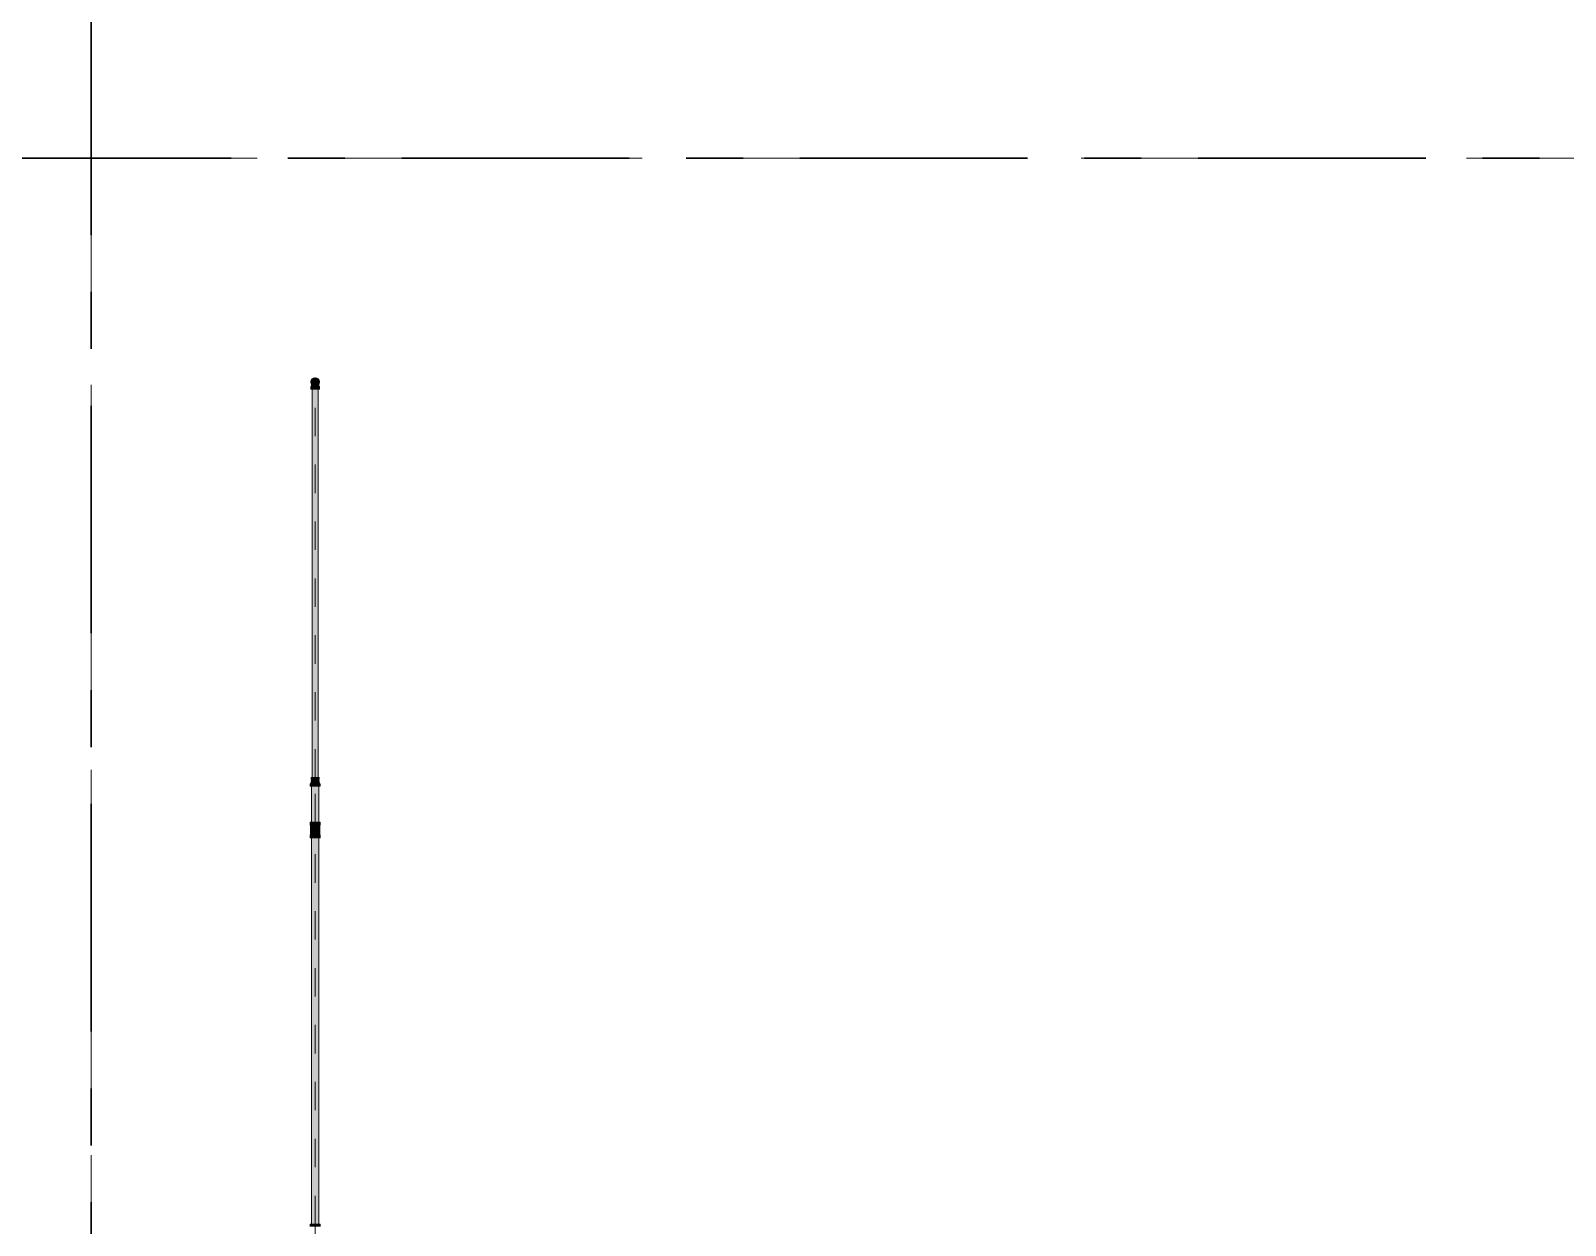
# Model space of a CAD drawing. Header units: millimetres. Extents: x -4000 to 187956, y -58990 to 162485.
# Drawn here: x 12662 to 21227, y 105494 to 112161 of the extents above; entities that cross this region are included whole.
import ezdxf

# ---------------------------------------------------------------- set-up
doc = ezdxf.new("R2010")
doc.units = ezdxf.units.MM
for name, pattern in [('Dash 1_16_', [317.5, 158.75, -158.75]), ('Grid Line', [2222.5, 1270, -317.5, 317.5, -317.5]), ('Grid Line 12_5mm', [2150, 1250, -300, 300, -300])]:
    doc.linetypes.add(name, pattern=pattern)
for name, color, linetype, lineweight in [('F-SPRN', 3, 'Continuous', 9), ('P-PIPE', 3, 'Continuous', 9), ('P-PIPE-CNTR', 3, 'Continuous', 9), ('S-GRID', 1, 'Continuous', 30)]:
    doc.layers.add(name, color=color, linetype=linetype, lineweight=lineweight)

# ---------------------------------------------------------------- blocks, each defined once
blk = doc.blocks.new('CMF2_NHAXUONG_A_rvt-1-FFS - TANG 1')
at = {"layer": 'S-GRID', "linetype": 'Grid Line 12_5mm', "lineweight": 9}
for p, q in [((13000, 161185.2), (13000, -16487.4)), ((13000, 161185.2), (13000, -16487.4)), ((-824.3, 111450), (183641.1, 111450))]:
    blk.add_line(p, q, dxfattribs=at)
blk = doc.blocks.new('Sprinkler_Up - DN20-V52-FFS - TANG 1')
at = {"layer": 'F-SPRN', "transparency": 33554534}
for points in [[(-13.5, 0), (-3.9, 0.7), (-1.7, 2.9), (-1.2, 3.5), (-0.6, 4), (0.6, 4), (1.2, 3.5), (1.7, 2.9), (4.6, 0), (22.2, 0), (18, 13.1), (6.9, 21.2), (-6.9, 21.2), (-18, 13.1), (-22.2, 0)], [(0, -21.2), (6.9, -21.2), (18, -13.1), (22.2, 0), (3.9, -0.7), (1.7, -2.9), (1.2, -3.5), (0.6, -4), (-0.6, -4), (-1.2, -3.5), (-1.7, -2.9), (-4.6, 0), (-22.2, 0), (-18, -13.1), (-6.9, -21.2)], [(0, -16.7), (4.3, -16.1), (11.8, -11.8), (16.1, -4.3), (16.1, 4.3), (11.8, 11.8), (8.3, 14.4), (0, 16.7), (-4.3, 16.1), (-11.8, 11.8), (-16.1, 4.3), (-16.1, -4.3), (-11.8, -11.8), (-8.3, -14.4)], [(0, -15.6), (7.8, -13.5), (13.5, -7.8), (15.1, -4), (15.1, 4), (13.5, 7.8), (7.8, 13.5), (0, 15.6), (-7.8, 13.5), (-11, 11), (-15.1, 4), (-15.1, -4), (-11, -11), (-7.8, -13.5)], [(-10.9, -5.5), (-10.9, 5.4), (-14.5, 5.4), (-14.5, -5.5)], [(-7.7, -5.5), (-7.7, 5.4), (-10.9, 5.4), (-10.9, -5.5)], [(0, -5.5), (0, 5.4), (-7.7, 5.4), (-7.7, -5.5)], [(0, 0), (5.7, 0), (2.9, 4.9), (-2.9, 4.9), (-5.7, 0)], [(-2.9, -4.9), (2.9, -4.9), (5.7, 0), (-5.7, 0)], [(-4.6, 0), (4.6, 0), (0, 4.6)], [(0, -4.6), (4.6, 0), (-4.6, 0)], [(0, -2.6), (1.3, 0), (-1.8, 0)], [(-1.3, 0), (1.8, 0), (0, 2.6)], [(7.7, -5.5), (7.7, 5.4), (0, 5.4), (0, -5.5)], [(10.9, -5.5), (10.9, 5.4), (7.7, 5.4), (7.7, -5.5)], [(14.5, -5.5), (14.5, 5.4), (10.9, 5.4), (10.9, -5.5)]]:
    blk.add_hatch(color=1, dxfattribs=at).paths.add_polyline_path(points)
at = {"layer": 'F-SPRN', "color": 1}
for p, q in [((-11.5, 5.4), (-14.5, 5.4)), ((-14.5, 5.4), (-11.3, 5.4)), ((-14.5, 5.4), (-14.5, 3.7)), ((-14.5, 3.3), (-14.5, 0)), ((-11.5, 5.4), (-11.5, 4)), ((-10.9, 1.9), (-10.9, 3.6)), ((-10.8, 5.4), (-8, 5.4)), ((-8.1, 5.4), (-10.8, 5.4)), ((-8.1, 5.4), (-8.1, 2.8)), ((-8.1, 2.5), (-8.1, 0.7)), ((-7.7, 4.8), (-7.7, 2.7)), ((-7.7, 4.8), (-7.7, 2.7)), ((-7.7, 2.1), (-7.7, 0.5)), ((-7.7, 2.1), (-7.7, 0.5)), ((-6.7, 5.4), (-4.7, 5.4)), ((-5.8, 3.8), (-5.8, 2.2)), ((-2.1, 0), (-2.1, 0)), ((-2.1, 0), (-2.1, -0.1)), ((-0.5, 2), (-0.6, 2)), ((-0.6, 2), (-0.6, 2)), ((0, 2.1), (-0.1, 2.1)), ((2.1, 0), (2.1, 0.1)), ((2.1, 0), (2.1, 0)), ((4.7, 5.4), (6.5, 5.4)), ((7.7, 5.4), (10.8, 5.4)), ((7.7, 5.2), (7.7, 2.7)), ((7.7, 5.2), (7.7, 2.7)), ((7.7, 2.3), (7.7, 0.5)), ((7.7, 2.3), (7.7, 0.5)), ((10.8, 5.4), (8.1, 5.4)), ((8.1, 5.4), (8.1, 2.8)), ((8.1, 2.5), (8.1, 0.4)), ((10.9, 5.4), (14.5, 5.4)), ((10.9, 3.6), (10.9, 0.2)), ((14.5, 5.4), (11.5, 5.4)), ((11.5, 5.4), (11.5, 4)), ((11.5, 3), (11.5, 0.2)), ((14.5, 5.4), (14.5, -5.5)), ((-14.5, -1.3), (-14.5, -3.7)), ((-11.1, -5.5), (-14.5, -5.5)), ((-14.5, -5.5), (-11.5, -5.5)), ((-10.9, -2.6), (-10.9, -1.3)), ((-10.8, -5.5), (-8.1, -5.5)), ((-7.8, -5.5), (-10.8, -5.5)), ((-8.1, -4.2), (-8.1, -5.5)), ((-7.7, -2.7), (-7.7, -4)), ((-7.7, -2.7), (-7.7, -4)), ((-7, -5.5), (-5.8, -5.5)), ((-4.8, -5.5), (-7, -5.5)), ((-5.8, -2.3), (-5.8, -3.8)), ((0, -2.1), (0.1, -2.1)), ((7, -5.5), (4.8, -5.5)), ((5.8, -2.2), (5.8, -3.8)), ((5.8, -5.5), (7, -5.5)), ((7.7, -0.5), (7.7, -2.3)), ((7.7, -0.5), (7.7, -2.3)), ((7.7, -2.7), (7.7, -5.4)), ((7.7, -2.7), (7.7, -5.4)), ((10.8, -5.5), (7.7, -5.5)), ((8.1, -0.4), (8.1, -2.5)), ((8.1, -2.8), (8.1, -5.5)), ((8.1, -5.5), (10.8, -5.5)), ((10.9, -0.2), (10.9, -3.6)), ((14.5, -5.5), (10.9, -5.5)), ((11.5, -0.2), (11.5, -3)), ((11.5, -4), (11.5, -5.5)), ((11.5, -5.5), (14.5, -5.5))]:
    blk.add_line(p, q, dxfattribs=at)
at = {"layer": 'F-SPRN', "color": 1, "flags": 128}
for points in [[(-0.6, 2), (-0.7, 2), (-0.8, 1.9), (-0.9, 1.9), (-0.9, 1.9), (-1, 1.8), (-1.1, 1.8), (-1.2, 1.7), (-1.2, 1.7), (-1.3, 1.6), (-1.4, 1.6), (-1.4, 1.5), (-1.5, 1.5), (-1.5, 1.4), (-1.6, 1.3), (-1.6, 1.3), (-1.7, 1.2), (-1.7, 1.1), (-1.8, 1.1), (-1.8, 1), (-1.9, 0.9), (-1.9, 0.8), (-1.9, 0.8), (-2, 0.7), (-2, 0.6), (-2, 0.5), (-2, 0.5), (-2, 0.4), (-2.1, 0.3), (-2.1, 0.2), (-2.1, 0.1), (-2.1, 0)], [(-0.1, 2.1), (-0.1, 2.1), (-0.2, 2.1), (-0.3, 2.1), (-0.4, 2), (-0.5, 2)], [(2.1, 0.1), (2.1, 0.2), (2.1, 0.2), (2.1, 0.3), (2, 0.4), (2, 0.5), (2, 0.6), (2, 0.7), (1.9, 0.7), (1.9, 0.8), (1.9, 0.9), (1.8, 1), (1.8, 1), (1.8, 1.1), (1.7, 1.2), (1.7, 1.2), (1.6, 1.3), (1.6, 1.4), (1.5, 1.4), (1.4, 1.5), (1.4, 1.5), (1.3, 1.6), (1.3, 1.7), (1.2, 1.7), (1.1, 1.7), (1.1, 1.8), (1, 1.8), (0.9, 1.9), (0.8, 1.9), (0.8, 1.9), (0.7, 2), (0.6, 2), (0.5, 2), (0.4, 2), (0.4, 2), (0.3, 2.1), (0.2, 2.1), (0.1, 2.1), (0, 2.1)], [(-2.1, -0.1), (-2.1, -0.2), (-2.1, -0.2), (-2.1, -0.3)], [(-2.1, -0.3), (-2, -0.4), (-2, -0.5), (-2, -0.6), (-2, -0.7), (-1.9, -0.7), (-1.9, -0.8), (-1.9, -0.9), (-1.8, -1), (-1.8, -1), (-1.8, -1.1), (-1.7, -1.2), (-1.7, -1.2), (-1.6, -1.3), (-1.6, -1.4), (-1.5, -1.4), (-1.4, -1.5), (-1.4, -1.5), (-1.3, -1.6), (-1.3, -1.7), (-1.2, -1.7), (-1.1, -1.7), (-1.1, -1.8), (-1, -1.8), (-0.9, -1.9), (-0.8, -1.9), (-0.8, -1.9), (-0.7, -2), (-0.6, -2), (-0.5, -2), (-0.4, -2), (-0.4, -2), (-0.3, -2.1), (-0.2, -2.1), (-0.1, -2.1), (0, -2.1)], [(0.1, -2.1), (0.1, -2.1), (0.2, -2.1), (0.3, -2.1), (0.4, -2), (0.5, -2), (0.6, -2), (0.6, -2), (0.7, -2), (0.8, -1.9), (0.9, -1.9), (0.9, -1.9), (1, -1.8), (1.1, -1.8), (1.2, -1.7), (1.2, -1.7), (1.3, -1.6), (1.4, -1.6), (1.4, -1.5), (1.5, -1.5), (1.5, -1.4), (1.6, -1.3), (1.6, -1.3), (1.7, -1.2), (1.7, -1.1), (1.8, -1.1), (1.8, -1), (1.9, -0.9), (1.9, -0.8), (1.9, -0.8), (2, -0.7), (2, -0.6), (2, -0.5), (2, -0.5), (2, -0.4), (2.1, -0.3), (2.1, -0.2), (2.1, -0.1), (2.1, 0)]]:
    blk.add_lwpolyline(points, dxfattribs=at)
at = {"layer": 'F-SPRN', "color": 1}
for radius, start, end in [(22.2, 360, 180), (21.9, 165.67731, 179.2615), (21.9, 144.76984, 164.81509), (21.9, 126.69417, 143.27011), (16.7, 167.68021, 180), (16.7, 167.68021, 180), (16.7, 155.38786, 164.96934), (16.7, 155.38786, 164.96934), (15.6, 166.42653, 180), (15.6, 166.42653, 180), (15.6, 150.94093, 165), (15.6, 159.61394, 165), (16.7, 136.72135, 149.93102), (16.7, 136.72135, 149.93102), (15.6, 150.94093, 156.38455), (15.6, 138.42141, 150), (15.6, 138.42141, 150), (21.9, 108.26214, 125.75069), (16.7, 121.41808, 130.57514), (16.7, 121.41808, 130.57514), (15.6, 120.52623, 133.2078), (15.6, 120.52623, 133.2078), (16.7, 106.59952, 120), (16.7, 106.59952, 120), (15.6, 114.43632, 119.98126), (15.6, 114.43632, 119.98126), (21.9, 99.348, 107.90102), (4.63, 155.78319, 180), (4.63, 155.78319, 180), (16.7, 96.41428, 105), (16.7, 96.41428, 105), (4.63, 109.01924, 138.27027), (4.63, 109.01924, 138.27027), (21.9, 90.14502, 98.85032), (15.6, 95.57619, 100.68426), (15.6, 95.57619, 100.68426), (2.56, 109.01924, 168.82781), (2.56, 109.01924, 168.82781), (2.04, 109.01924, 180), (16.7, 83.06841, 90), (16.7, 83.06841, 90), (4.63, 17.95923, 90), (4.63, 17.95923, 90), (3.81, 57.05771, 90), (2.56, 14.55988, 90), (2.56, 14.55988, 90), (2.04, 10.47029, 90), (21.9, 72.55828, 89.46239), (15.6, 75.57295, 80.58917), (15.6, 75.57295, 80.58917), (3.81, 16.16047, 43.83585), (15.6, 67.56142, 74.5481), (15.6, 67.56142, 74.5481), (16.7, 60, 75), (16.7, 60, 75), (15.6, 60.01874, 65.56368), (15.6, 60.01874, 65.56368), (21.9, 54.24931, 71.73786), (15.6, 46.7922, 60), (15.6, 46.7922, 60), (16.7, 49.42486, 58.58192), (16.7, 49.42486, 58.58192), (15.6, 30, 41.57859), (15.6, 30, 41.57859), (16.7, 30, 43.27865), (16.7, 30, 43.27865), (21.9, 36.72989, 53.30583), (15.6, 23.61545, 29.56463), (15.6, 15, 29.56463), (15.6, 15, 20.38606), (16.7, 15, 24.61214), (16.7, 15, 24.61214), (15.6, 360, 13.66176), (15.6, 0, 13.66176), (16.7, 360, 12.31979), (16.7, 0, 12.31979), (21.9, 15.18491, 35.23016), (21.9, 0.7385, 14.32269), (22.2, 180, 360), (21.9, 180.7385, 194.32269), (21.9, 195.18491, 215.23016), (21.9, 216.72989, 233.30583), (16.7, 180, 192.31979), (16.7, 180, 192.31979), (16.7, 195.03066, 204.61214), (16.7, 195.03066, 204.61214), (15.6, 181.90822, 193.66176), (15.6, 181.90822, 193.66176), (15.6, 197.33389, 209.56463), (15.6, 197.33389, 209.56463), (16.7, 210.06898, 223.27865), (16.7, 210.06898, 223.27865), (15.6, 212.54719, 221.57859), (15.6, 212.54719, 221.57859), (21.9, 234.24931, 251.73786), (16.7, 229.42486, 238.58192), (16.7, 229.42486, 238.58192), (15.6, 233.79501, 240), (15.6, 233.79501, 240), (16.7, 240, 255), (16.7, 240, 255), (15.6, 240.01874, 254.5481), (15.6, 240.01874, 254.5481), (21.9, 252.55828, 269.46239), (4.63, 197.95923, 0), (4.63, 197.95923, 270), (15.6, 255, 267.63996), (15.6, 255, 267.63996), (3.81, 196.16047, 360), (2.56, 191.16773, 0), (2.56, 191.16773, 360), (2.04, 190.47029, 0), (16.7, 263.06841, 270), (16.7, 263.06841, 270), (4.63, 270, 360), (21.9, 270.14502, 278.85032), (15.6, 275.57619, 280.68426), (15.6, 275.57619, 280.68426), (16.7, 276.41428, 285), (16.7, 276.41428, 285), (21.9, 279.348, 287.90102), (16.7, 286.59952, 300), (16.7, 286.59952, 300), (15.6, 294.43632, 299.98126), (15.6, 294.43632, 299.98126), (21.9, 288.26214, 305.75069), (15.6, 300, 313.2078), (15.6, 300, 313.2078), (16.7, 301.41808, 310.57514), (16.7, 301.41808, 310.57514), (15.6, 318.42141, 330), (15.6, 318.42141, 330), (16.7, 316.72135, 330), (16.7, 316.72135, 330), (21.9, 306.69417, 323.27011), (15.6, 330.43537, 345), (15.6, 330.43537, 336.38455), (15.6, 339.61394, 345), (15.6, 346.33824, 360), (15.6, 346.33824, 360), (16.7, 335.38786, 345), (16.7, 335.38786, 345), (16.7, 347.68021, 360), (16.7, 347.68021, 360), (21.9, 324.76984, 344.81509), (21.9, 345.67731, 359.2615)]:
    blk.add_arc((0, 0), radius, start, end, dxfattribs=at)
blk = doc.blocks.new('Steel_Elbow_Threaded_HoaPhat - Standard-V53-FFS - TANG 1')
at = {"layer": 'P-PIPE', "lineweight": 13, "transparency": 33554534}
for points in [[(14250, 110176.1), (14256.2, 110176.9), (14262.1, 110179.3), (14267.1, 110183.2), (14270.9, 110188.2), (14273.3, 110194), (14274.1, 110200.2), (14273.3, 110206.5), (14270.9, 110212.3), (14267.1, 110217.3), (14262.1, 110221.1), (14256.2, 110223.5), (14250, 110224.3), (14243.8, 110223.5), (14237.9, 110221.1), (14233, 110217.3), (14229.1, 110212.3), (14226.7, 110206.5), (14225.9, 110200.2), (14226.7, 110194), (14229.1, 110188.2), (14233, 110183.2), (14237.9, 110179.3), (14243.8, 110176.9)], [(14226.7, 110159.7), (14250, 110159.7), (14250, 110174.8), (14225.9, 110174.8), (14225.9, 110159.7)], [(14274.1, 110159.7), (14273.3, 110174.8), (14250, 110174.8), (14250, 110159.7), (14273.3, 110159.7)]]:
    blk.add_hatch(color=1, dxfattribs=at).paths.add_polyline_path(points)
h = blk.add_hatch(color=1, dxfattribs=at)
h.paths.add_polyline_path([(14233.1, 110185), (14230.5, 110189.6), (14231.4, 110185.7)])
h.paths.add_polyline_path([(14230.4, 110174.8), (14250, 110174.8), (14250, 110179.1), (14242.8, 110180.4), (14244.1, 110178.4), (14236.6, 110183.2), (14232.6, 110187.2), (14233.8, 110182.1), (14231.4, 110185.7), (14229.1, 110191.7), (14229.4, 110183.1), (14230.5, 110183.5), (14230.6, 110179.4), (14229.3, 110179.1)])
h = blk.add_hatch(color=1, dxfattribs=at)
h.paths.add_polyline_path([(14257.2, 110180.4), (14259.7, 110180.3), (14255.9, 110178.4)])
h.paths.add_polyline_path([(14268.3, 110174.8), (14269.7, 110178.6), (14269.9, 110186), (14270.2, 110190.2), (14268.8, 110189.6), (14262.8, 110182.7), (14257.2, 110180.4), (14250, 110179.1), (14250, 110174.8), (14266, 110174.8)])
h.paths.add_polyline_path([(14265.7, 110183.6), (14266.1, 110185.8), (14268.2, 110186.5)])
at = {"layer": 'P-PIPE', "color": 20, "lineweight": 13}
for p, q in [((14225.9, 110174.8), (14225.9, 110159.7)), ((14230.3, 110174.8), (14225.9, 110174.8)), ((14250, 110174.8), (14225.9, 110174.8)), ((14225.9, 110159.7), (14233, 110159.7)), ((14225.9, 110159.7), (14250, 110159.7)), ((14228.9, 110200.2), (14228.9, 110200.2)), ((14228.9, 110193), (14228.9, 110193.7)), ((14228.9, 110192.3), (14228.9, 110193)), ((14228.9, 110189.2), (14228.9, 110190)), ((14228.9, 110188.3), (14228.9, 110189.2)), ((14228.9, 110174.8), (14242.8, 110174.8)), ((14229, 110202.8), (14229.1, 110203.6)), ((14229.5, 110205.3), (14229.7, 110206.1)), ((14230.1, 110174.8), (14231.7, 110174.8)), ((14233, 110174.8), (14230.3, 110174.8)), ((14231.7, 110174.8), (14232.8, 110174.8)), ((14233, 110212.9), (14233.6, 110213.5)), ((14233.8, 110174.8), (14236.4, 110174.8)), ((14233.8, 110159.7), (14237.9, 110159.7)), ((14242.7, 110174.8), (14234, 110174.8)), ((14234.7, 110214.8), (14235.3, 110215.4)), ((14236.4, 110174.8), (14242.8, 110174.8)), ((14236.5, 110216.5), (14237.2, 110217.1)), ((14237.2, 110217.1), (14237.9, 110217.6)), ((14238.2, 110159.7), (14250, 110159.7)), ((14239.3, 110218.5), (14240, 110218.9)), ((14241.6, 110219.6), (14242.3, 110219.9)), ((14242.3, 110219.9), (14243.1, 110220.2)), ((14243.7, 110174.8), (14250, 110174.8)), ((14243.7, 110174.8), (14250, 110174.8)), ((14250, 110174.8), (14243.8, 110174.8)), ((14249.8, 110221.4), (14250, 110221.4)), ((14256.2, 110174.8), (14250, 110174.8)), ((14274.1, 110174.8), (14250, 110174.8)), ((14250, 110174.8), (14256.3, 110174.8)), ((14250, 110174.8), (14256.3, 110174.8)), ((14250, 110159.7), (14261.8, 110159.7)), ((14250, 110159.7), (14274.1, 110159.7)), ((14252.5, 110221.2), (14253.4, 110221.1)), ((14257.2, 110174.8), (14263.6, 110174.8)), ((14257.2, 110174.8), (14271.2, 110174.8)), ((14266, 110174.8), (14257.3, 110174.8)), ((14261.2, 110218.1), (14261.9, 110217.7)), ((14262.1, 110159.7), (14266.2, 110159.7)), ((14263.6, 110174.8), (14266.2, 110174.8)), ((14264.6, 110215.6), (14265.2, 110215)), ((14266.3, 110213.7), (14266.8, 110213)), ((14266.8, 110213), (14267.3, 110212.4)), ((14268.5, 110174.8), (14267.1, 110174.8)), ((14267.1, 110159.7), (14274.1, 110159.7)), ((14267.2, 110174.8), (14268.3, 110174.8)), ((14267.3, 110212.4), (14267.8, 110211.7)), ((14267.8, 110211.7), (14268.2, 110210.9)), ((14268.2, 110210.9), (14268.7, 110210.2)), ((14268.3, 110174.8), (14271.2, 110174.8)), ((14274.1, 110174.8), (14268.5, 110174.8)), ((14268.7, 110210.2), (14269, 110209.4)), ((14269, 110209.4), (14269.4, 110208.7)), ((14270.3, 110206.3), (14270.5, 110205.5)), ((14270.8, 110203.8), (14271, 110203)), ((14271.1, 110201.3), (14271.2, 110200.5)), ((14271.2, 110200.5), (14271.2, 110200.2)), ((14271.2, 110200.2), (14271.2, 110200.2)), ((14271.2, 110195.2), (14271.2, 110194.6)), ((14271.2, 110194.6), (14271.2, 110193.9)), ((14271.2, 110193.9), (14271.2, 110193.2)), ((14271.2, 110189.4), (14271.2, 110188.5)), ((14274.1, 110159.7), (14274.1, 110174.8))]:
    blk.add_line(p, q, dxfattribs=at)
at = {"layer": 'P-PIPE', "color": 20, "lineweight": 13, "flags": 128}
for points in [[(14228.9, 110200.2), (14228.9, 110201.1), (14228.9, 110201.9), (14229, 110202.8)], [(14228.9, 110199.9), (14228.9, 110200), (14228.9, 110200.1), (14228.9, 110200.2)], [(14228.9, 110199.4), (14228.9, 110199.7), (14228.9, 110199.9)], [(14228.9, 110198.5), (14228.9, 110198.9), (14228.9, 110199.2), (14228.9, 110199.4)], [(14228.9, 110197.7), (14228.9, 110198.1), (14228.9, 110198.5)], [(14228.9, 110196.2), (14228.9, 110196.7), (14228.9, 110197.2), (14228.9, 110197.7)], [(14228.9, 110195), (14228.9, 110195.6), (14228.9, 110196.2)], [(14228.9, 110193.7), (14228.9, 110194.4), (14228.9, 110195)], [(14228.9, 110190), (14228.9, 110190.8), (14228.9, 110191.6), (14228.9, 110192.3)], [(14228.9, 110174.8), (14228.9, 110175.8), (14228.9, 110176.8), (14228.9, 110177.8), (14228.9, 110178.9), (14228.9, 110179.9), (14228.9, 110180.8), (14228.9, 110181.8), (14228.9, 110182.8), (14228.9, 110183.8), (14228.9, 110184.7), (14228.9, 110185.6), (14228.9, 110186.5), (14228.9, 110187.4), (14228.9, 110188.3)], [(14229.1, 110203.6), (14229.3, 110204.4), (14229.5, 110205.3)], [(14229.7, 110206.1), (14229.9, 110206.9), (14230.2, 110207.7), (14230.5, 110208.5), (14230.9, 110209.2), (14231.2, 110210)], [(14231.2, 110210), (14231.6, 110210.7), (14232.1, 110211.5)], [(14232.1, 110211.5), (14232.5, 110212.2), (14233, 110212.9)], [(14233.6, 110213.5), (14234.1, 110214.2), (14234.7, 110214.8)], [(14235.3, 110215.4), (14235.9, 110216), (14236.5, 110216.5)], [(14237.9, 110217.6), (14238.6, 110218), (14239.3, 110218.5)], [(14240, 110218.9), (14240.8, 110219.3), (14241.6, 110219.6)], [(14243.1, 110220.2), (14243.9, 110220.5), (14244.8, 110220.7)], [(14244.8, 110220.7), (14245.6, 110220.9), (14246.4, 110221.1)], [(14246.4, 110221.1), (14247.2, 110221.2), (14248.1, 110221.3)], [(14248.1, 110221.3), (14248.9, 110221.4), (14249.8, 110221.4)], [(14250, 110221.4), (14250.8, 110221.4), (14251.7, 110221.3), (14252.5, 110221.2)], [(14253.4, 110221.1), (14254.2, 110221), (14255, 110220.8)], [(14255, 110220.8), (14255.8, 110220.6), (14256.7, 110220.3)], [(14256.7, 110220.3), (14257.5, 110220), (14258.2, 110219.7), (14259, 110219.4), (14259.8, 110219)], [(14259.8, 110219), (14260.5, 110218.6), (14261.2, 110218.1)], [(14261.9, 110217.7), (14262.6, 110217.2), (14263.3, 110216.7)], [(14263.3, 110216.7), (14263.9, 110216.1), (14264.6, 110215.6)], [(14265.2, 110215), (14265.8, 110214.3), (14266.3, 110213.7)], [(14269.4, 110208.7), (14269.7, 110207.9), (14270, 110207.1), (14270.3, 110206.3)], [(14270.5, 110205.5), (14270.7, 110204.7), (14270.8, 110203.8)], [(14271, 110203), (14271.1, 110202.1), (14271.1, 110201.3)], [(14271.2, 110200.2), (14271.2, 110200.1), (14271.2, 110200), (14271.2, 110199.9), (14271.2, 110199.7)], [(14271.2, 110199.7), (14271.2, 110199.5), (14271.2, 110199.2)], [(14271.2, 110199.2), (14271.2, 110198.9), (14271.2, 110198.6), (14271.2, 110198.2)], [(14271.2, 110198.2), (14271.2, 110197.8), (14271.2, 110197.4)], [(14271.2, 110197.4), (14271.2, 110196.9), (14271.2, 110196.3)], [(14271.2, 110196.3), (14271.2, 110195.8), (14271.2, 110195.2)], [(14271.2, 110193.2), (14271.2, 110192.5), (14271.2, 110191.8), (14271.2, 110191), (14271.2, 110190.2), (14271.2, 110189.4)], [(14271.2, 110188.5), (14271.2, 110187.7), (14271.2, 110186.8), (14271.2, 110185.9), (14271.2, 110185), (14271.2, 110184), (14271.2, 110183.1), (14271.2, 110182.1), (14271.2, 110181.1), (14271.2, 110180.1), (14271.2, 110179.1), (14271.2, 110178.1), (14271.2, 110177.1), (14271.2, 110176.1), (14271.2, 110175.1), (14271.2, 110174.8)]]:
    blk.add_lwpolyline(points, dxfattribs=at)
at = {"layer": 'P-PIPE', "color": 20, "lineweight": 13}
for radius, start, end in [(24.1, 90, 270), (24.1, 90, 270), (21.1, 172.23278, 178.02891), (21.1, 181.95619, 187.27963), (21.1, 165.73427, 170), (21.1, 154.62524, 164.95445), (21.1, 195.03354, 203.64222), (21.1, 205.36777, 209.99244), (21.1, 150.00262, 154.19657), (21.1, 213.74081, 218.41464), (21.1, 130, 141.5729), (21.1, 218.95116, 230), (21.1, 234.19764, 239.9895), (21.1, 112.93141, 123.69813), (21.1, 240.79881, 247.06229), (21.1, 99.93028, 104.96299), (21.1, 255.03433, 270), (21.1, 91.10407, 98.96127), (24.1, 0, 90), (24.1, 270, 90), (21.1, 75.03701, 90), (24.1, 270, 0), (21.1, 270, 275.26621), (21.1, 279.94635, 284.96567), (21.1, 54.21981, 67.67648), (21.1, 292.32955, 305.80236), (21.1, 38.4271, 50), (21.1, 310, 321.04884), (21.1, 321.58536, 326.25919), (21.1, 25.37476, 29.99738), (21.1, 330.00756, 334.63223), (21.1, 15.04555, 24.73515), (21.1, 336.35778, 344.96646), (21.1, 10, 14.26573), (21.1, 345.7465, 350), (21.1, 1.97109, 7.76722), (21.1, 352.72037, 358.04381)]:
    blk.add_arc((14250, 110200.2), radius, start, end, dxfattribs=at)
blk = doc.blocks.new('Steel_Transition_Threaded_HoaPhat - Standard-V17-FFS - TANG 1')
at = {"layer": 'P-PIPE', "lineweight": 13, "transparency": 33554534}
h = blk.add_hatch(color=1, dxfattribs=at)
h.paths.add_polyline_path([(14250, 90177.7), (14255.8, 90178.5), (14261.3, 90180.7), (14265.9, 90184.3), (14269.5, 90189), (14271.7, 90194.4), (14272.5, 90200.2), (14271.7, 90206.1), (14269.5, 90211.5), (14265.9, 90216.1), (14261.3, 90219.7), (14255.8, 90222), (14250, 90222.7), (14244.2, 90222), (14238.8, 90219.7), (14234.1, 90216.1), (14230.5, 90211.5), (14228.3, 90206.1), (14227.5, 90200.2), (14228.3, 90194.4), (14230.5, 90189), (14234.1, 90184.3), (14238.8, 90180.7), (14244.2, 90178.5)])
h.paths.add_polyline_path([(14250, 90180.1), (14244.8, 90180.8), (14240, 90182.8), (14235.8, 90186), (14232.6, 90190.2), (14230.6, 90195), (14229.9, 90200.2), (14230.6, 90205.4), (14232.6, 90210.3), (14235.8, 90214.4), (14240, 90217.6), (14244.8, 90219.6), (14250, 90220.3), (14255.2, 90219.6), (14260.1, 90217.6), (14264.2, 90214.4), (14267.4, 90210.3), (14269.4, 90205.4), (14270.1, 90200.2), (14269.4, 90195), (14267.4, 90190.2), (14264.2, 90186), (14260.1, 90182.8), (14255.2, 90180.8)])
for points in [[(14250, 90180.1), (14250, 90183.8), (14241.8, 90186), (14235.8, 90192), (14233.6, 90200.2), (14235.8, 90208.4), (14241.8, 90214.4), (14250, 90216.6), (14250, 90220.3), (14244.8, 90219.6), (14240, 90217.6), (14235.8, 90214.4), (14232.6, 90210.3), (14230.6, 90205.4), (14229.9, 90200.2), (14230.6, 90195), (14232.6, 90190.2), (14235.8, 90186), (14240, 90182.8), (14244.8, 90180.8)], [(14250, 90181.7), (14254.8, 90182.4), (14259.3, 90184.2), (14263.1, 90187.1), (14266, 90191), (14267.9, 90195.4), (14268.5, 90200.2), (14267.9, 90205), (14266, 90209.5), (14263.1, 90213.3), (14259.3, 90216.3), (14254.8, 90218.1), (14250, 90218.7), (14245.2, 90218.1), (14240.8, 90216.3), (14236.9, 90213.3), (14234, 90209.5), (14232.1, 90205), (14231.5, 90200.2), (14232.1, 90195.4), (14234, 90191), (14236.9, 90187.1), (14240.8, 90184.2), (14245.2, 90182.4)], [(14250, 90180.1), (14255.2, 90180.8), (14260.1, 90182.8), (14264.2, 90186), (14267.4, 90190.2), (14269.4, 90195), (14270.1, 90200.2), (14269.4, 90205.4), (14267.4, 90210.3), (14264.2, 90214.4), (14260.1, 90217.6), (14255.2, 90219.6), (14250, 90220.3), (14250, 90216.6), (14258.2, 90214.4), (14264.2, 90208.4), (14266.4, 90200.2), (14264.2, 90192), (14258.2, 90186), (14250, 90183.8)]]:
    blk.add_hatch(color=1, dxfattribs=at).paths.add_polyline_path(points)
at = {"layer": 'P-PIPE', "color": 20, "lineweight": 13}
for radius, start, end in [(22.5, 90, 270), (22.5, 90, 270), (20.1, 166.04994, 193.95006), (20.1, 150, 162.74488), (20.1, 197.25512, 210), (18.5, 166.59392, 193.40608), (18.5, 166.59392, 193.40608), (18.5, 157.6232, 165), (18.5, 157.6232, 165), (18.5, 195, 202.3768), (18.5, 195, 202.3768), (20.1, 128.8856, 148.15532), (16.4, 168.54674, 178.90628), (16.4, 184.83933, 191.45326), (18.5, 136.42974, 150), (18.5, 136.42974, 150), (16.4, 158.0319, 163.50595), (16.4, 143.54628, 150), (18.5, 123.49758, 133.20406), (18.5, 123.49758, 133.20406), (20.1, 109.68592, 125.00431), (16.4, 121.07383, 128.0319), (18.5, 106.81896, 120), (18.5, 106.81896, 120), (16.4, 115.16067, 120), (16.4, 107.46566, 111.9681), (20.1, 100.99748, 105), (18.5, 91.43525, 103.20464), (18.5, 91.43525, 103.20464), (16.4, 96.21321, 104.60424), (20.1, 90.52458, 98.50889), (22.5, 270, 90), (22.5, 270, 90), (18.5, 78.09865, 90), (18.5, 78.09865, 90), (20.1, 75.0607, 87.9279), (18.5, 60, 75), (18.5, 60, 75), (16.4, 66.9681, 72.9388), (20.1, 54.99569, 75), (16.4, 50.47333, 56.63885), (18.5, 46.79594, 56.50242), (18.5, 46.79594, 56.50242), (20.1, 31.84468, 51.1144), (16.4, 30, 38.0319), (18.5, 30, 43.57026), (18.5, 30, 43.57026), (16.4, 338.0319, 342.86912), (16.4, 353.54628, 8.0319), (18.5, 15, 22.3768), (18.5, 15, 22.3768), (18.5, 337.6232, 345), (18.5, 337.6232, 345), (20.1, 17.25512, 30), (20.1, 330, 342.74488), (18.5, 346.59392, 13.40608), (18.5, 346.59392, 13.40608), (20.1, 346.04994, 13.95006), (20.1, 211.84468, 231.1144), (18.5, 210, 223.57026), (18.5, 210, 223.57026), (16.4, 210.66354, 216.45372), (18.5, 226.79594, 236.50242), (18.5, 226.79594, 236.50242), (20.1, 234.99569, 255), (16.4, 230.47333, 236.63885), (18.5, 240, 255), (18.5, 240, 255), (16.4, 240, 246.59553), (16.4, 250.36294, 255), (20.1, 255.0607, 267.9279), (18.5, 258.09865, 270), (18.5, 258.09865, 270), (16.4, 264.1652, 268.50595), (20.1, 270.52458, 278.50889), (18.5, 271.43525, 283.20464), (18.5, 271.43525, 283.20464), (16.4, 276.21321, 283.90628), (20.1, 280.99748, 285), (16.4, 287.46566, 291.9681), (18.5, 286.81896, 300), (18.5, 286.81896, 300), (16.4, 293.40447, 300), (20.1, 289.68592, 305.00431), (18.5, 303.49758, 313.20406), (18.5, 303.49758, 313.20406), (20.1, 308.8856, 328.15532), (18.5, 316.42974, 330), (18.5, 316.42974, 330)]:
    blk.add_arc((14250, 90200.2), radius, start, end, dxfattribs=at)

msp = doc.modelspace()

# ---------------------------------------------------------------- block references
at = {"lineweight": 5}
msp.add_blockref('CMF2_NHAXUONG_A_rvt-1-FFS - TANG 1', (0, 0), dxfattribs=at)

# ---------------------------------------------------------------- next in the draw order: hatches: boundary and pattern name
at = {"layer": 'P-PIPE', "transparency": 33554534}
for points in [[(14241.7, 110185.8), (14242.8, 110187.7), (14241.7, 110191.9), (14242.8, 110196.1), (14245.8, 110199.1), (14257.2, 110204.4), (14258.4, 110208.6), (14257.2, 110212.8), (14255.9, 110214.5), (14250, 110216.9), (14241.7, 110214.7), (14235.5, 110208.6), (14233.3, 110200.2), (14235.5, 110191.9), (14238.2, 110188.4)], [(14250, 107993.1), (14250, 110159.7), (14233.3, 110159.7), (14233.9, 107993.1), (14245.7, 107993.1)], [(14250, 110183.5), (14258.4, 110185.8), (14261.8, 110188.4), (14266.1, 110195.9), (14266.1, 110204.6), (14261.8, 110212), (14258.4, 110214.7), (14250, 110216.9), (14245.7, 110216.4), (14238.2, 110212), (14233.9, 110204.6), (14233.9, 110195.9), (14238.2, 110188.4), (14241.7, 110185.8)], [(14250, 107993.1), (14266.7, 107993.1), (14266.1, 110159.7), (14250, 110159.7), (14250, 108211.4)], [(14250, 107944.1), (14277.4, 107944.1), (14276.4, 107957.4), (14222.7, 107957.4), (14223.6, 107944.1), (14242.9, 107944.1)], [(14267.5, 107957.4), (14274.8, 107957.4), (14269.4, 107981.3), (14229.9, 107981.3), (14226.1, 107957.4), (14262.4, 107957.4)], [(14265.9, 107981.3), (14272.5, 107981.3), (14271.7, 107993.1), (14227.5, 107993.1), (14228.3, 107981.3), (14261.3, 107981.3)], [(14228.9, 107743.9), (14250, 107743.9), (14250, 107944.1), (14228.9, 107944.1), (14228.9, 107919.4)], [(14250, 107743.9), (14271.1, 107743.9), (14270.4, 107944.1), (14250, 107944.1), (14250, 107919.4)], [(14229.8, 107727.2), (14250, 107727.2), (14250, 107743.9), (14221.4, 107743.9), (14222.3, 107727.2), (14225.2, 107727.2)], [(14229.8, 107656.6), (14250, 107656.6), (14250, 107673.3), (14221.4, 107673.3), (14222.3, 107656.6), (14225.2, 107656.6)], [(14245.1, 107673.3), (14250, 107673.3), (14250, 107679.1), (14240.8, 107681.4), (14233.9, 107686.9), (14231.7, 107689.6), (14229.2, 107696.3), (14229.2, 107704.1), (14233.9, 107713.6), (14237.7, 107717.2), (14244.3, 107720.3), (14250, 107721.4), (14250, 107727.2), (14224.7, 107727.2), (14225.6, 107673.3), (14243.5, 107673.3)], [(14250, 107676.1), (14256.2, 107676.9), (14262.1, 107679.3), (14267.1, 107683.2), (14270.9, 107688.2), (14273.3, 107694), (14274.1, 107700.2), (14273.3, 107706.5), (14270.9, 107712.3), (14267.1, 107717.3), (14262.1, 107721.1), (14256.2, 107723.5), (14250, 107724.3), (14243.8, 107723.5), (14237.9, 107721.1), (14233, 107717.3), (14229.1, 107712.3), (14226.7, 107706.5), (14225.9, 107700.2), (14226.7, 107694), (14229.1, 107688.2), (14233, 107683.2), (14237.9, 107679.3), (14243.8, 107676.9)], [(14250, 107683.5), (14254.3, 107684.1), (14261.8, 107688.4), (14266.1, 107695.9), (14266.1, 107704.6), (14261.8, 107712), (14254.3, 107716.4), (14245.7, 107716.4), (14238.2, 107712), (14233.9, 107704.6), (14233.9, 107695.9), (14238.2, 107688.4), (14245.7, 107684.1)], [(14278.6, 107727.2), (14277.7, 107743.9), (14250, 107743.9), (14250, 107727.2), (14277.7, 107727.2)], [(14267.9, 107673.3), (14275.3, 107673.3), (14274.4, 107727.2), (14250, 107727.2), (14250, 107721.4), (14259.2, 107719), (14266.1, 107713.6), (14268.3, 107710.9), (14270.8, 107704.1), (14270.8, 107696.3), (14266.1, 107686.9), (14262.3, 107683.3), (14255.7, 107680.1), (14250, 107679.1), (14250, 107673.3), (14265.3, 107673.3)], [(14278.6, 107656.6), (14277.7, 107673.3), (14250, 107673.3), (14250, 107656.6), (14277.7, 107656.6)], [(14250, 105500.6), (14250, 107656.6), (14228.9, 107656.6), (14229.6, 105500.6), (14244.5, 105500.6)], [(14250, 105500.6), (14271.1, 105500.6), (14270.4, 107656.6), (14250, 107656.6), (14250, 105875.3)], [(14230.7, 105487.3), (14277.4, 105487.3), (14276.4, 105500.6), (14222.7, 105500.6), (14223.6, 105487.3), (14226.3, 105487.3)]]:
    msp.add_hatch(color=1, dxfattribs=at).paths.add_polyline_path(points)

# ---------------------------------------------------------------- next in the draw order: linework, layer by layer
at = {"layer": 'P-PIPE', "color": 20, "lineweight": 13}
for p, q in [((14233.3, 110159.7), (14233.3, 107993.1)), ((14237.9, 110159.7), (14233.3, 110159.7)), ((14261.8, 110159.7), (14238.2, 110159.7)), ((14266.7, 110159.7), (14262.1, 110159.7)), ((14266.7, 107993.1), (14266.7, 110159.7)), ((14222.7, 107957.4), (14222.7, 107944.1)), ((14225, 107957.4), (14222.7, 107957.4)), ((14277.4, 107957.4), (14222.7, 107957.4)), ((14222.7, 107944.1), (14277.4, 107944.1)), ((14222.7, 107944.1), (14228.7, 107944.1)), ((14229.9, 107981.3), (14225.2, 107957.4)), ((14242.9, 107957.4), (14226.3, 107957.4)), ((14227.5, 107993.1), (14227.5, 107981.3)), ((14233.2, 107993.1), (14227.5, 107993.1)), ((14272.5, 107993.1), (14227.5, 107993.1)), ((14227.5, 107981.3), (14272.5, 107981.3)), ((14227.5, 107981.3), (14229.8, 107981.3)), ((14228.9, 107944.1), (14228.9, 107743.9)), ((14229.6, 107944.1), (14228.9, 107944.1)), ((14230.6, 107981.3), (14244.2, 107981.3)), ((14268.3, 107944.1), (14231.7, 107944.1)), ((14231.7, 107944.1), (14268.4, 107944.1)), ((14233.3, 107993.1), (14233.9, 107993.1)), ((14234, 107993.1), (14238.2, 107993.1)), ((14238.1, 107993.1), (14234.1, 107993.1)), ((14238.7, 107993.1), (14261.3, 107993.1)), ((14261.3, 107993.1), (14238.8, 107993.1)), ((14256.4, 107957.4), (14243.6, 107957.4)), ((14244.8, 107981.3), (14255.2, 107981.3)), ((14255.8, 107981.3), (14269.4, 107981.3)), ((14273.7, 107957.4), (14257.1, 107957.4)), ((14261.8, 107993.1), (14266, 107993.1)), ((14265.9, 107993.1), (14261.9, 107993.1)), ((14266.1, 107993.1), (14266.7, 107993.1)), ((14272.5, 107993.1), (14266.8, 107993.1)), ((14274.8, 107957.4), (14270.1, 107981.3)), ((14270.2, 107981.3), (14272.5, 107981.3)), ((14271.1, 107944.1), (14270.4, 107944.1)), ((14271.1, 107743.9), (14271.1, 107944.1)), ((14271.3, 107944.1), (14277.4, 107944.1)), ((14272.5, 107981.3), (14272.5, 107993.1)), ((14277.4, 107957.4), (14275, 107957.4)), ((14277.4, 107944.1), (14277.4, 107957.4)), ((14221.4, 107743.9), (14221.4, 107727.2)), ((14228.8, 107743.9), (14221.4, 107743.9)), ((14250, 107743.9), (14221.4, 107743.9)), ((14221.4, 107727.2), (14224.6, 107727.2)), ((14221.4, 107727.2), (14250, 107727.2)), ((14221.4, 107673.3), (14221.4, 107656.6)), ((14224.6, 107673.3), (14221.4, 107673.3)), ((14250, 107673.3), (14221.4, 107673.3)), ((14224.7, 107727.2), (14224.7, 107673.3)), ((14225.6, 107727.2), (14224.7, 107727.2)), ((14225.6, 107727.2), (14224.7, 107727.2)), ((14224.7, 107673.3), (14234.6, 107673.3)), ((14224.7, 107673.3), (14242.6, 107673.3)), ((14225.5, 107727.2), (14234.7, 107727.2)), ((14234.7, 107673.3), (14225.5, 107673.3)), ((14234.6, 107727.2), (14225.6, 107727.2)), ((14242.6, 107727.2), (14225.6, 107727.2)), ((14228.9, 107743.9), (14229.6, 107743.9)), ((14229.7, 107743.9), (14235.1, 107743.9)), ((14235, 107743.9), (14229.8, 107743.9)), ((14235.6, 107743.9), (14264.4, 107743.9)), ((14241.9, 107727.2), (14235.6, 107727.2)), ((14235.6, 107673.3), (14241.9, 107673.3)), ((14250, 107743.9), (14235.7, 107743.9)), ((14235.7, 107727.2), (14241.9, 107727.2)), ((14241.9, 107673.3), (14235.7, 107673.3)), ((14243.4, 107727.2), (14250, 107727.2)), ((14250, 107673.3), (14243.4, 107673.3)), ((14250, 107727.2), (14243.5, 107727.2)), ((14250, 107727.2), (14243.5, 107727.2)), ((14243.5, 107673.3), (14250, 107673.3)), ((14243.5, 107673.3), (14250, 107673.3)), ((14264.3, 107743.9), (14250, 107743.9)), ((14278.6, 107743.9), (14250, 107743.9)), ((14250, 107727.2), (14256.6, 107727.2)), ((14250, 107727.2), (14278.6, 107727.2)), ((14256.5, 107727.2), (14250, 107727.2)), ((14256.5, 107727.2), (14250, 107727.2)), ((14256.6, 107673.3), (14250, 107673.3)), ((14278.6, 107673.3), (14250, 107673.3)), ((14250, 107673.3), (14256.5, 107673.3)), ((14250, 107673.3), (14256.5, 107673.3)), ((14267.9, 107727.2), (14257.4, 107727.2)), ((14257.4, 107673.3), (14274.4, 107673.3)), ((14258.1, 107727.2), (14264.3, 107727.2)), ((14264.4, 107727.2), (14258.1, 107727.2)), ((14264.3, 107673.3), (14258.1, 107673.3)), ((14258.1, 107673.3), (14264.4, 107673.3)), ((14264.9, 107743.9), (14270.3, 107743.9)), ((14270.2, 107743.9), (14265, 107743.9)), ((14265.3, 107727.2), (14274.5, 107727.2)), ((14274.5, 107673.3), (14265.3, 107673.3)), ((14275.3, 107727.2), (14265.4, 107727.2)), ((14265.4, 107673.3), (14274.4, 107673.3)), ((14275.3, 107727.2), (14267.9, 107727.2)), ((14270.4, 107743.9), (14271.1, 107743.9)), ((14278.6, 107743.9), (14271.2, 107743.9)), ((14274.4, 107673.3), (14275.3, 107673.3)), ((14274.4, 107673.3), (14275.3, 107673.3)), ((14275.3, 107673.3), (14275.3, 107727.2)), ((14275.4, 107727.2), (14278.6, 107727.2)), ((14278.6, 107673.3), (14275.4, 107673.3)), ((14278.6, 107727.2), (14278.6, 107743.9)), ((14278.6, 107656.6), (14278.6, 107673.3)), ((14221.4, 107656.6), (14228.8, 107656.6)), ((14221.4, 107656.6), (14250, 107656.6)), ((14228.9, 107656.6), (14228.9, 105500.6)), ((14229.6, 107656.6), (14228.9, 107656.6)), ((14235.1, 107656.6), (14229.7, 107656.6)), ((14229.8, 107656.6), (14235, 107656.6)), ((14264.4, 107656.6), (14235.6, 107656.6)), ((14235.7, 107656.6), (14250, 107656.6)), ((14250, 107656.6), (14264.3, 107656.6)), ((14250, 107656.6), (14278.6, 107656.6)), ((14270.3, 107656.6), (14264.9, 107656.6)), ((14265, 107656.6), (14270.2, 107656.6)), ((14271.1, 107656.6), (14270.4, 107656.6)), ((14271.1, 105500.6), (14271.1, 107656.6)), ((14271.2, 107656.6), (14278.6, 107656.6)), ((14222.7, 105500.6), (14222.7, 105487.3)), ((14228.7, 105500.6), (14222.7, 105500.6)), ((14277.4, 105500.6), (14222.7, 105500.6)), ((14228.9, 105500.6), (14229.6, 105500.6)), ((14231.7, 105500.6), (14268.3, 105500.6)), ((14268.4, 105500.6), (14231.7, 105500.6)), ((14270.4, 105500.6), (14271.1, 105500.6)), ((14277.4, 105500.6), (14271.3, 105500.6)), ((14277.4, 105487.3), (14277.4, 105500.6))]:
    msp.add_line(p, q, dxfattribs=at)
at = {"layer": 'P-PIPE', "color": 1}
for centre, radius, start, end in [((14250, 110200.2), 16.7, 170.11075, 177.20298), ((14250, 110200.2), 16.7, 182.79702, 189.88925), ((14250, 110200.2), 16.7, 190.21536, 195.24866), ((14250, 110200.2), 16.7, 157.579, 164.27217), ((14250, 110200.2), 16.7, 231.87263, 237.20298), ((14250, 110191.9), 8.35, 172.0327, 181.54073), ((14250, 110191.9), 8.35, 199.90038, 209.04129), ((14250, 110191.9), 8.35, 131.03659, 150), ((14250, 110191.9), 8.35, 226.69983, 237.8461), ((14250, 110191.9), 8.35, 115.68061, 125.5287), ((14250, 110191.9), 8.35, 100.68419, 114.03868), ((14250, 110191.9), 8.35, 249.00268, 259.23689), ((14250, 110200.2), 16.7, 264.66265, 273.52882), ((14250, 110191.9), 8.35, 90, 100.68419), ((14250, 110208.6), 8.35, 270, 280.68419), ((14250, 110208.6), 8.35, 69.00268, 79.23689), ((14250, 110208.6), 8.35, 316.31827, 330), ((14250, 110208.6), 8.35, 20.12852, 29.04129), ((14250, 110208.6), 8.35, 8.03848, 17.99182), ((14250, 110208.6), 8.35, 352.28242, 1.67175), ((14250, 110200.2), 16.7, 46.03173, 57.20298), ((14250, 110200.2), 16.7, 308.12737, 313.96827), ((14250, 110200.2), 16.7, 39.30923, 45.28459), ((14250, 110200.2), 16.7, 314.71541, 320.69077), ((14250, 110200.2), 16.7, 32.30315, 39.29548), ((14250, 110200.2), 16.7, 23.31397, 31.09738), ((14250, 110200.2), 16.7, 328.90262, 336.68603), ((14250, 110200.2), 16.7, 16.93755, 22.421), ((14250, 110200.2), 16.7, 337.26355, 343.06245), ((14250, 110200.2), 16.7, 4.30926, 9.88925), ((14250, 107700.2), 16.7, 0, 180), ((14250, 107700.2), 16.7, 180, 0)]:
    msp.add_arc(centre, radius, start, end, dxfattribs=at)
at = {"layer": 'P-PIPE', "color": 20, "lineweight": 13}
for radius, start, end in [(24.1, 90, 270), (24.1, 90, 270), (21.1, 90, 177.74524), (21.1, 180, 192.77075), (21.1, 195, 240), (21.1, 242.22925, 267.77075), (24.1, 345, 90), (24.1, 270, 90), (21.1, 32.25476, 90), (21.1, 270, 315), (24.1, 270, 285), (24.1, 285, 345), (21.1, 317.22925, 30)]:
    msp.add_arc((14250, 107700.2), radius, start, end, dxfattribs=at)
at = {"layer": 'P-PIPE-CNTR', "color": 1, "linetype": 'Dash 1_16_'}
for p, q in [((14225, 110200.2), (14227.5, 110200.2)), ((14227.8, 110200.2), (14231.5, 110200.2)), ((14231.5, 110200.2), (14233.3, 110200.2)), ((14236.9, 110200.2), (14240.4, 110200.2)), ((14240.4, 110200.2), (14242.3, 110200.2)), ((14245.4, 110200.2), (14247.6, 110200.2)), ((14248.7, 110200.2), (14250, 110200.2)), ((14250, 110222.7), (14250, 110225.2)), ((14250, 110221.4), (14250, 110222.7)), ((14250, 110218.7), (14250, 110220.3)), ((14250, 110213.7), (14250, 110215.3)), ((14250, 110210), (14250, 110212.7)), ((14250, 110205.6), (14250, 110209.2)), ((14250, 110202.8), (14250, 110204.4)), ((14250, 110200.2), (14250, 110202.3)), ((14250, 110198.2), (14250, 110200.2)), ((14250, 110200.2), (14251.3, 110200.2)), ((14250, 110196), (14250, 110197.7)), ((14250, 110191.2), (14250, 110194.8)), ((14250, 110188.3), (14250, 110190.5)), ((14250, 110185.1), (14250, 110186.6)), ((14250, 110182.4), (14250, 110183.6)), ((14250, 110180.1), (14250, 110181.7)), ((14250, 110177.7), (14250, 110179.1)), ((14250, 110175.2), (14250, 110177.7)), ((14250, 107993.1), (14250, 110159.7)), ((14250, 107993.1), (14250, 110159.7)), ((14251.8, 110200.2), (14254.6, 110200.2)), ((14255.7, 110200.2), (14263.5, 110200.2)), ((14266.4, 110200.2), (14268.5, 110200.2)), ((14268.5, 110200.2), (14272.2, 110200.2)), ((14272.5, 110200.2), (14275, 110200.2)), ((14250, 107743.9), (14250, 107944.1)), ((14250, 107743.9), (14250, 107944.1)), ((14225, 107700.2), (14275, 107700.2)), ((14250, 107675.2), (14250, 107725.2)), ((14250, 105500.6), (14250, 107656.6)), ((14250, 105500.6), (14250, 107656.6))]:
    msp.add_line(p, q, dxfattribs=at)
at = {"layer": 'P-PIPE-CNTR', "color": 20, "lineweight": 13}
for p, q in [((14250, 110199.6), (14250, 110200.2)), ((14250, 110197.8), (14250, 110199.3)), ((14250, 110191.5), (14250, 110196.1)), ((14250, 110188.9), (14250, 110190.9)), ((14250, 110185.9), (14250, 110187.4)), ((14250, 110183), (14250, 110184.3)), ((14250, 110180.7), (14250, 110182.4)), ((14250, 110178.2), (14250, 110179.5)), ((14250, 110176.3), (14250, 110178)), ((14250, 110174.8), (14250, 110176.3)), ((14250, 110159.7), (14250, 110174.8)), ((14250, 107944.1), (14250, 107993.1)), ((14250, 107743.9), (14250, 107724.3)), ((14250, 107724.3), (14250, 107721.4)), ((14250, 107721.4), (14250, 107717.9)), ((14250, 107716.9), (14250, 107683.5)), ((14250, 107683.5), (14250, 107679.5)), ((14250, 107679.1), (14250, 107677.8)), ((14250, 107676.1), (14250, 107656.6)), ((14250, 105446), (14250, 105500.6))]:
    msp.add_line(p, q, dxfattribs=at)
at = {"layer": 'S-GRID', "linetype": 'Grid Line'}
for p, q in [((13000, 161185.2), (13000, -16487.4)), ((-824.3, 111450), (183641.1, 111450))]:
    msp.add_line(p, q, dxfattribs=at)

# ---------------------------------------------------------------- next in the draw order: block references
at = {"layer": 'F-SPRN', "color": 1}
msp.add_blockref('Sprinkler_Up - DN20-V52-FFS - TANG 1', (14250, 110200.2), dxfattribs=at)
at = {"layer": 'P-PIPE', "color": 20, "lineweight": 13}
for name, p in [('Steel_Elbow_Threaded_HoaPhat - Standard-V53-FFS - TANG 1', (0, 0)), ('Steel_Transition_Threaded_HoaPhat - Standard-V17-FFS - TANG 1', (0, 20000))]:
    msp.add_blockref(name, p, dxfattribs=at)

doc.saveas('drawing.dxf')
